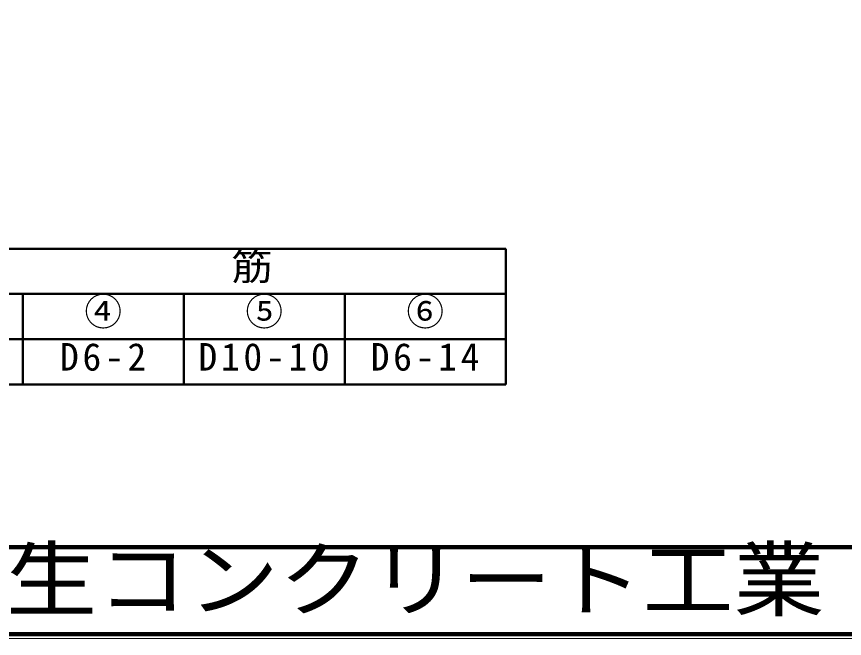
# Model space of a CAD drawing. Units: millimetres, scale not verified. Extents: x 100 to 4105, y 100 to 2870.
# Drawn here: x 1113 to 2064, y 100 to 815 of the extents above; entities that cross this region are included whole.
import ezdxf
from ezdxf.enums import TextEntityAlignment as Align

# ---------------------------------------------------------------- set-up
doc = ezdxf.new("R2010")
doc.units = ezdxf.units.MM
doc.header["$LTSCALE"] = 5
doc.layers.add('V-nasSTD', color=7, linetype='Continuous', lineweight=50)
doc.styles.add('ＭＳ ゴシック', font='')
doc.styles.get('ＭＳ ゴシック').set_extended_font_data('MS Gothic')

msp = doc.modelspace()

# ---------------------------------------------------------------- linework, layer by layer
at = {"layer": 'V-nasSTD'}
for p, q in [((1120, 548), (935, 548)), ((1305, 548), (1120, 548)), ((1490, 548), (1305, 548)), ((1675, 548), (1490, 548)), ((1675, 496), (1675, 548)), ((935, 496), (1120, 496)), ((1120, 444), (1120, 496)), ((1120, 496), (1120, 444)), ((1305, 496), (1120, 496)), ((1305, 444), (1305, 496)), ((1305, 496), (1490, 496)), ((1305, 444), (1305, 496)), ((1305, 496), (1305, 444)), ((1490, 444), (1490, 496)), ((1490, 444), (1490, 496)), ((1490, 496), (1675, 496)), ((1490, 444), (1490, 496)), ((1490, 496), (1490, 444)), ((1675, 444), (1675, 496)), ((1675, 444), (1675, 496)), ((1675, 496), (1675, 444)), ((935, 444), (1120, 444)), ((1120, 392), (1120, 444)), ((1120, 444), (1120, 392)), ((1120, 444), (1305, 444)), ((1305, 392), (1305, 444)), ((1305, 444), (1490, 444)), ((1305, 392), (1305, 444)), ((1305, 444), (1305, 392)), ((1490, 392), (1490, 444)), ((1490, 392), (1490, 444)), ((1490, 444), (1675, 444)), ((1490, 392), (1490, 444)), ((1490, 444), (1490, 392)), ((1675, 392), (1675, 444)), ((1675, 392), (1675, 444)), ((1675, 444), (1675, 392)), ((935, 392), (1120, 392)), ((1120, 392), (1305, 392)), ((1305, 392), (1490, 392)), ((1490, 392), (1675, 392))]:
    msp.add_line(p, q, dxfattribs=at)
at = {"layer": 'V-nasSTD', "lineweight": 100}
for p, q in [((105, 205), (4100, 205)), ((105, 105), (4100, 105))]:
    msp.add_line(p, q, dxfattribs=at)
at = {"layer": 'V-nasSTD', "lineweight": 13}
msp.add_lwpolyline([(100, 100), (100, 2870), (4105, 2870), (4105, 100)], close=True, dxfattribs=at)

# ---------------------------------------------------------------- texts
at = {"layer": 'V-nasSTD', "style": 'ＭＳ ゴシック', "width": 1.1}
for s, height, p in [('配\u3000\u3000\u3000\u3000\u3000\u3000\u3000\u3000\u3000\u3000筋', 31.67, (837.04, 543.6)), ('株式会社船生コンクリート工業', 69.65, (578.279, 202.55))]:
    msp.add_text(s, height=height, dxfattribs=at).set_placement(p, align=Align.TOP_LEFT)
at = {"layer": 'V-nasSTD', "style": 'ＭＳ ゴシック'}
for s, p in [('④', (1190.9, 491.6)), ('⑤', (1375.9, 491.6)), ('⑥', (1560.9, 491.6))]:
    msp.add_text(s, height=31.67, dxfattribs=at).set_placement(p, align=Align.TOP_LEFT)
at = {"layer": 'V-nasSTD', "char_height": 31.67, "attachment_point": 1, "style": 'ＭＳ ゴシック'}
for s, insert in [('\\T1.2;D6-2', (1162.82, 439.6)), ('\\T1.2;D10-10', (1321.9, 439.6)), ('\\T1.2;D6-14', (1519.86, 439.6))]:
    msp.add_mtext(s, dxfattribs=dict(at, insert=insert))

doc.saveas('drawing.dxf')
